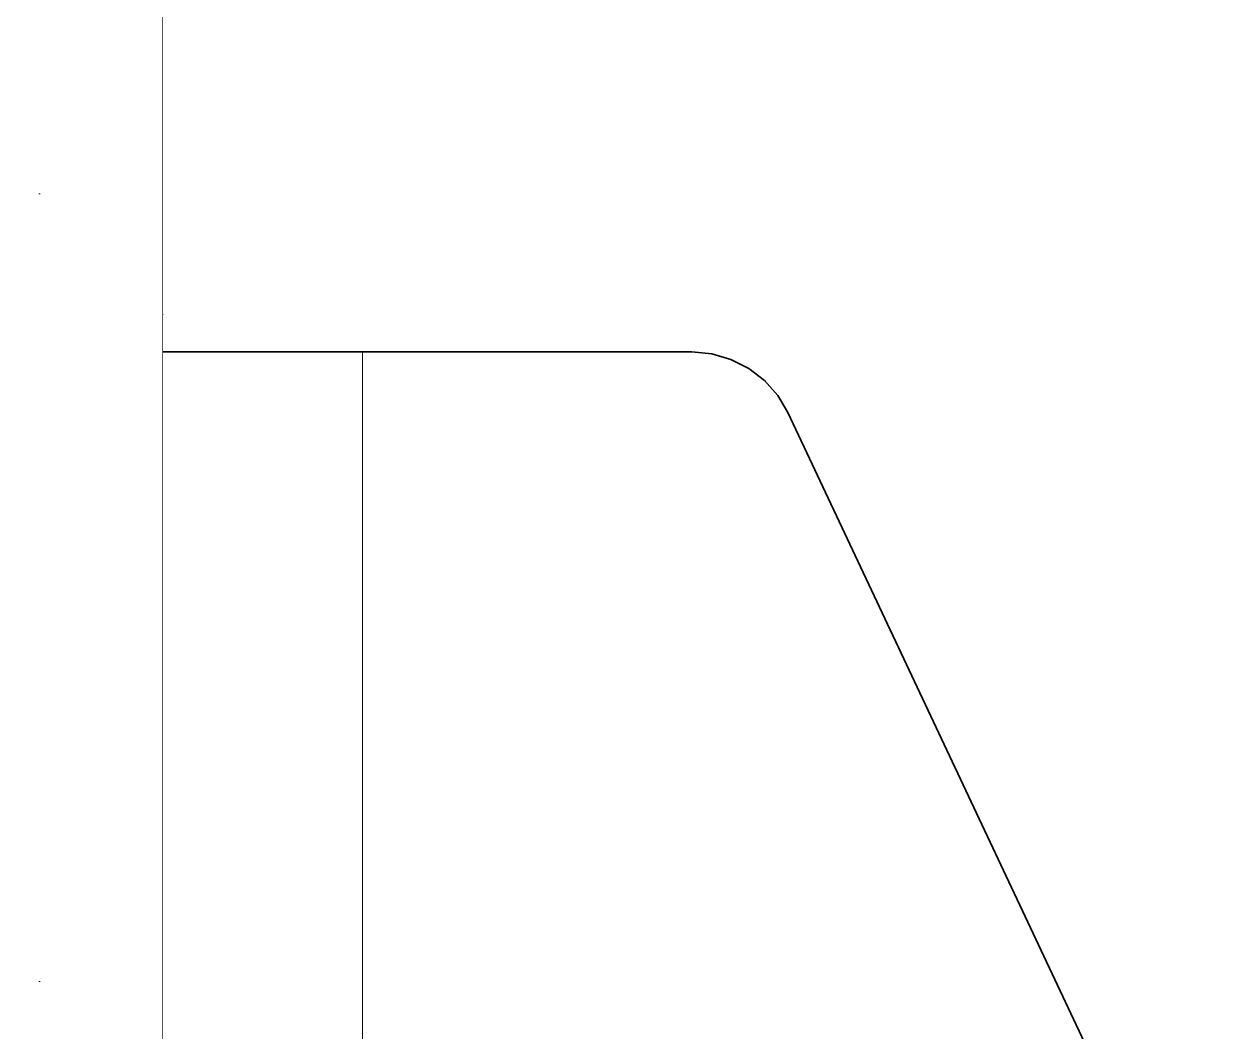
# Model space of a CAD drawing. Header units: millimetres. Extents: x -9413 to 8527, y -300 to 11224.
# Drawn here: x 1648.6 to 1764, y 4270.3 to 4366.2 of the extents above; entities that cross this region are included whole.
import ezdxf

# ---------------------------------------------------------------- set-up
doc = ezdxf.new("R2010")
doc.units = ezdxf.units.MM
doc.header["$MEASUREMENT"] = 0
doc.linetypes.add('Wipeout_Contour', pattern=[1000, 0, -1000])
for name, color, linetype in [('ArchiCAD Doors', 7, 'Continuous'), ('Interior - Furniture', 7, 'Continuous'), ('Structural - Bearing', 7, 'Continuous')]:
    doc.layers.add(name, color=color, linetype=linetype)
doc.layers.add('ArchiCAD Doors_Pen_No__3', color=7, linetype='Continuous', lineweight=18, true_color=0xff6600)
doc.layers.add('Structural - Bearing_Pen_No__177', color=7, linetype='Continuous', lineweight=15, true_color=0xf7e046)
doc.layers.add('Interior - Furniture _Pen_No__7', color=7, linetype='Continuous', lineweight=35)
doc.layers.add('Structural - Bearing_Pen_No__27', color=7, linetype='Continuous', lineweight=35)

# ---------------------------------------------------------------- blocks, each defined once
blk = doc.blocks.new('Section Elem_15_6')
at = {"color": 254, "linetype": 'Wipeout_Contour', "lineweight": 0, "ltscale": 612620.634525}
blk.add_wipeout([(1661.81, 4100), (3461.38, 4100), (3461.38, 4200), (2761.38, 4200), (2761.38, 4642.5), (2768.88, 4650), (3453.88, 4650), (3461.38, 4642.5), (3461.38, 5085), (3421.38, 5085), (3421.38, 5090), (3326.38, 5090), (3326.38, 5108.36), (3421.38, 5115), (3421.38, 5145), (3351.38, 5145), (3351.38, 5155), (3421.38, 5155), (3461.38, 5155), (3461.38, 7100), (1661.81, 7100), (1661.81, 6337), (1680.81, 6337), (1680.81, 6297.14), (1680.81, 6287), (1680.81, 4435), (1712.18, 4435), (1729.31, 4433.68), (1733.06, 4433.04), (1746.05, 4429.77), (1753.23, 4427.22), (1761.97, 4423.34), (1771.92, 4417.75), (1776.7, 4414.56), (1780.21, 4412.85), (1783.89, 4412.33), (1787.39, 4412.99), (1790.39, 4414.85), (1792.37, 4417.6), (1793.23, 4420.99), (1792.86, 4424.53), (1788.68, 4440.25), (1778.49, 4481.79), (1776.19, 4491.92), (1769.49, 4523.6), (1762.7, 4560), (1681.87, 4560), (1681.87, 4590), (1712.18, 4590), (1712.18, 4625), (1726.84, 4624.23), (1741.5, 4623.45), (1772.47, 4621.93), (1788.61, 4621.2), (1804.75, 4620.48), (1821.4, 4619.79), (1838.04, 4619.11), (1855.03, 4618.48), (1872.01, 4617.86), (1906.3, 4616.74), (1940.59, 4615.77), (1974.54, 4614.95), (2007.8, 4614.29), (2040.05, 4613.77), (2059.97, 4613.52), (2078.19, 4613.34), (2094.33, 4613.2), (2108.03, 4613.12), (2113.52, 4613.09), (2119, 4613.07), (2123, 4613.05), (2127, 4613.04), (2131.88, 4613.02), (2133.52, 4613.02), (2139.13, 4612.13), (2144.19, 4609.57), (2148.2, 4605.58), (2150.78, 4600.56), (2151.66, 4595.02), (2151.66, 4590), (2141.55, 4590), (2141.56, 4561.71), (2141.41, 4560.02), (2140.98, 4558.37), (2124.32, 4515.54), (2121.15, 4508.12), (2105.32, 4473.61), (2098.13, 4459.18), (2084.05, 4432.76), (2072.03, 4411.82), (2060.61, 4393.11), (2042.95, 4366.18), (2041.46, 4362.78), (2041.33, 4359.08), (2044.05, 4341.4), (2046.76, 4323.73), (2049.48, 4306.05), (2052.2, 4288.38), (2054.92, 4270.7), (2057.63, 4253.03), (2060.35, 4235.35), (2063.07, 4217.68), (2065.79, 4200), (1742.49, 4200), (1745.18, 4217.5), (1747.87, 4235.02), (1750.56, 4252.54), (1751.8, 4260.59), (1751.81, 4263.51), (1750.97, 4266.32), (1721.33, 4329.23), (1720.37, 4330.85), (1719.11, 4332.27), (1717.61, 4333.43), (1715.91, 4334.29), (1714.08, 4334.82), (1712.18, 4335), (1680.81, 4335), (1680.81, 4200), (1661.81, 4200)], dxfattribs=at).dxf.layer = 'Structural - Bearing'
blk = doc.blocks.new('Section Elem_16_6')
at = {"color": 254, "linetype": 'Wipeout_Contour', "lineweight": 0, "ltscale": 23317.444272}
blk.add_wipeout([(1661.81, 7100), (1461.81, 7100), (1461.81, 4100), (1661.81, 4100)], dxfattribs=at).dxf.layer = 'Structural - Bearing'
at = {"layer": 'Structural - Bearing_Pen_No__177', "linetype": 'Continuous'}
h = blk.add_hatch(dxfattribs=at)
h.set_pattern_fill('Gypsum_0006', color=256, style=0, pattern_type=2)
h.set_pattern_definition([(0, (0, 0), (0, 75), [0, -75])])
h.paths.add_polyline_path([(1661.81, 7100), (1461.81, 7100), (1461.81, 4100), (1661.81, 4100)])
at = {"layer": 'Structural - Bearing_Pen_No__27', "linetype": 'Continuous'}
blk.add_line((1661.81, 7100), (1661.81, 4100), dxfattribs=at)
blk = doc.blocks.new('Section Elem_19_6')
at = {"color": 254, "linetype": 'Wipeout_Contour', "lineweight": 0, "ltscale": 18332.701585}
blk.add_wipeout([(1680.81, 4335), (1661.81, 4335), (1661.81, 4200), (1680.81, 4200)], dxfattribs=at).dxf.layer = 'ArchiCAD Doors'
at = {"layer": 'ArchiCAD Doors_Pen_No__3', "linetype": 'Continuous'}
blk.add_line((1680.81, 4200), (1680.81, 4335), dxfattribs=at)
blk = doc.blocks.new('Section Elem_34_6')
at = {"color": 254, "linetype": 'Wipeout_Contour', "lineweight": 0, "ltscale": 14027.136451}
blk.add_wipeout([(1661.81, 4367.28), (1661.81, 4356.63), (1712.18, 4367.27)], dxfattribs=at).dxf.layer = 'Interior - Furniture'
at = {"color": 254, "linetype": 'Wipeout_Contour', "lineweight": 0, "ltscale": 13948.324438}
blk.add_wipeout([(1661.81, 4335.73), (1661.81, 4335), (1712.18, 4336.45)], dxfattribs=at).dxf.layer = 'Interior - Furniture'
at = {"color": 254, "linetype": 'Wipeout_Contour', "lineweight": 0, "ltscale": 14002.99507}
blk.add_wipeout([(1661.81, 4356.6), (1661.81, 4352.1), (1712.18, 4356.6)], dxfattribs=at).dxf.layer = 'Interior - Furniture'
at = {"color": 254, "linetype": 'Wipeout_Contour', "lineweight": 0, "ltscale": 13965.07072}
blk.add_wipeout([(1712.18, 4336.45), (1661.81, 4335), (1712.18, 4335)], dxfattribs=at).dxf.layer = 'Interior - Furniture'
at = {"color": 254, "linetype": 'Wipeout_Contour', "lineweight": 0, "ltscale": 18701.99267}
blk.add_wipeout([(1661.81, 4356.63), (1661.81, 4356.62), (1712.18, 4361.93), (1712.18, 4367.27)], dxfattribs=at).dxf.layer = 'Interior - Furniture'
at = {"color": 254, "linetype": 'Wipeout_Contour', "lineweight": 0, "ltscale": 13990.371432}
blk.add_wipeout([(1661.81, 4352.09), (1661.81, 4347.59), (1712.18, 4352.09)], dxfattribs=at).dxf.layer = 'Interior - Furniture'
at = {"color": 254, "linetype": 'Wipeout_Contour', "lineweight": 0, "ltscale": 18691.566683}
blk.add_wipeout([(1661.81, 4356.62), (1661.81, 4356.6), (1712.18, 4356.6), (1712.18, 4361.93)], dxfattribs=at).dxf.layer = 'Interior - Furniture'
at = {"color": 254, "linetype": 'Wipeout_Contour', "lineweight": 0, "ltscale": 13975.570355}
blk.add_wipeout([(1661.81, 4340.75), (1712.18, 4347.58), (1661.81, 4347.58)], dxfattribs=at).dxf.layer = 'Interior - Furniture'
at = {"color": 254, "linetype": 'Wipeout_Contour', "lineweight": 0, "ltscale": 14065.920759}
blk.add_wipeout([(1719.45, 4362.62), (1712.18, 4367.27), (1712.18, 4361.93)], dxfattribs=at).dxf.layer = 'Interior - Furniture'
at = {"color": 254, "linetype": 'Wipeout_Contour', "lineweight": 0, "ltscale": 18673.979245}
blk.add_wipeout([(1661.81, 4352.1), (1661.81, 4352.09), (1712.18, 4352.09), (1712.18, 4356.6)], dxfattribs=at).dxf.layer = 'Interior - Furniture'
at = {"color": 254, "linetype": 'Wipeout_Contour', "lineweight": 0, "ltscale": 13960.788687}
blk.add_wipeout([(1661.81, 4340.73), (1661.81, 4338.6), (1712.18, 4340.73)], dxfattribs=at).dxf.layer = 'Interior - Furniture'
at = {"color": 254, "linetype": 'Wipeout_Contour', "lineweight": 0, "ltscale": 14079.626038}
blk.add_wipeout([(1719.45, 4362.62), (1721.45, 4373), (1712.18, 4367.27)], dxfattribs=at).dxf.layer = 'Interior - Furniture'
at = {"color": 254, "linetype": 'Wipeout_Contour', "lineweight": 0, "ltscale": 18657.159665}
blk.add_wipeout([(1661.81, 4347.59), (1661.81, 4347.58), (1712.18, 4347.58), (1712.18, 4352.09)], dxfattribs=at).dxf.layer = 'Interior - Furniture'
at = {"color": 254, "linetype": 'Wipeout_Contour', "lineweight": 0, "ltscale": 13954.801225}
blk.add_wipeout([(1661.81, 4338.59), (1661.81, 4336.46), (1712.18, 4338.59)], dxfattribs=at).dxf.layer = 'Interior - Furniture'
at = {"color": 254, "linetype": 'Wipeout_Contour', "lineweight": 0, "ltscale": 14056.692506}
blk.add_wipeout([(1719.45, 4362.62), (1712.18, 4361.93), (1712.18, 4356.6)], dxfattribs=at).dxf.layer = 'Interior - Furniture'
at = {"color": 254, "linetype": 'Wipeout_Contour', "lineweight": 0, "ltscale": 18633.800879}
blk.add_wipeout([(1661.81, 4340.75), (1661.81, 4340.73), (1712.18, 4340.73), (1712.18, 4347.58)], dxfattribs=at).dxf.layer = 'Interior - Furniture'
at = {"color": 254, "linetype": 'Wipeout_Contour', "lineweight": 0, "ltscale": 13950.136299}
blk.add_wipeout([(1661.81, 4336.45), (1661.81, 4335.73), (1712.18, 4336.45)], dxfattribs=at).dxf.layer = 'Interior - Furniture'
at = {"color": 254, "linetype": 'Wipeout_Contour', "lineweight": 0, "ltscale": 14037.637837}
blk.add_wipeout([(1717.65, 4353.31), (1712.18, 4356.6), (1712.18, 4352.09)], dxfattribs=at).dxf.layer = 'Interior - Furniture'
at = {"color": 254, "linetype": 'Wipeout_Contour', "lineweight": 0, "ltscale": 13975.743469}
blk.add_wipeout([(1661.81, 4338.59), (1712.18, 4338.59), (1712.18, 4340.73)], dxfattribs=at).dxf.layer = 'Interior - Furniture'
at = {"color": 254, "linetype": 'Wipeout_Contour', "lineweight": 0, "ltscale": 14049.902492}
blk.add_wipeout([(1717.65, 4353.31), (1719.45, 4362.62), (1712.18, 4356.6)], dxfattribs=at).dxf.layer = 'Interior - Furniture'
at = {"color": 254, "linetype": 'Wipeout_Contour', "lineweight": 0, "ltscale": 13969.763862}
blk.add_wipeout([(1661.81, 4336.45), (1712.18, 4336.45), (1712.18, 4338.59)], dxfattribs=at).dxf.layer = 'Interior - Furniture'
at = {"color": 254, "linetype": 'Wipeout_Contour', "lineweight": 0, "ltscale": 14089.744503}
blk.add_wipeout([(1730.42, 4370.42), (1721.45, 4373), (1719.45, 4362.62)], dxfattribs=at).dxf.layer = 'Interior - Furniture'
at = {"color": 254, "linetype": 'Wipeout_Contour', "lineweight": 0, "ltscale": 14029.724879}
blk.add_wipeout([(1717.65, 4353.31), (1712.18, 4352.09), (1712.18, 4347.58)], dxfattribs=at).dxf.layer = 'Interior - Furniture'
at = {"color": 254, "linetype": 'Wipeout_Contour', "lineweight": 0, "ltscale": 13984.452569}
blk.add_wipeout([(1714.31, 4336.05), (1712.18, 4335), (1714.08, 4334.82)], dxfattribs=at).dxf.layer = 'Interior - Furniture'
at = {"color": 254, "linetype": 'Wipeout_Contour', "lineweight": 0, "ltscale": 14011.300065}
blk.add_wipeout([(1712.18, 4347.58), (1712.18, 4340.73), (1716.15, 4345.54)], dxfattribs=at).dxf.layer = 'Interior - Furniture'
at = {"color": 254, "linetype": 'Wipeout_Contour', "lineweight": 0, "ltscale": 13986.135312}
blk.add_wipeout([(1714.31, 4336.05), (1712.18, 4336.45), (1712.18, 4335)], dxfattribs=at).dxf.layer = 'Interior - Furniture'
at = {"layer": 'Interior - Furniture _Pen_No__7', "linetype": 'Continuous'}
blk.add_line((1661.81, 4335), (1712.18, 4335), dxfattribs=at)
at = {"color": 254, "linetype": 'Wipeout_Contour', "lineweight": 0, "ltscale": 14024.332673}
blk.add_wipeout([(1716.15, 4345.54), (1717.65, 4353.31), (1712.18, 4347.58)], dxfattribs=at).dxf.layer = 'Interior - Furniture'
at = {"color": 254, "linetype": 'Wipeout_Contour', "lineweight": 0, "ltscale": 13996.90524}
blk.add_wipeout([(1715.02, 4339.69), (1712.18, 4340.73), (1712.18, 4338.59)], dxfattribs=at).dxf.layer = 'Interior - Furniture'
at = {"color": 254, "linetype": 'Wipeout_Contour', "lineweight": 0, "ltscale": 13985.692269}
blk.add_wipeout([(1716.37, 4335.46), (1714.08, 4334.82), (1715.91, 4334.29)], dxfattribs=at).dxf.layer = 'Interior - Furniture'
at = {"color": 254, "linetype": 'Wipeout_Contour', "lineweight": 0, "ltscale": 14059.469588}
blk.add_wipeout([(1726.48, 4360.6), (1719.45, 4362.62), (1717.65, 4353.31)], dxfattribs=at).dxf.layer = 'Interior - Furniture'
at = {"color": 254, "linetype": 'Wipeout_Contour', "lineweight": 0, "ltscale": 14004.252276}
blk.add_wipeout([(1715.02, 4339.69), (1716.15, 4345.54), (1712.18, 4340.73)], dxfattribs=at).dxf.layer = 'Interior - Furniture'
at = {"color": 254, "linetype": 'Wipeout_Contour', "lineweight": 0, "ltscale": 13987.06027}
blk.add_wipeout([(1716.37, 4335.46), (1714.31, 4336.05), (1714.08, 4334.82)], dxfattribs=at).dxf.layer = 'Interior - Furniture'
at = {"color": 254, "linetype": 'Wipeout_Contour', "lineweight": 0, "ltscale": 14079.378921}
blk.add_wipeout([(1726.48, 4360.6), (1730.42, 4370.42), (1719.45, 4362.62)], dxfattribs=at).dxf.layer = 'Interior - Furniture'
at = {"color": 254, "linetype": 'Wipeout_Contour', "lineweight": 0, "ltscale": 14032.886292}
blk.add_wipeout([(1722.93, 4351.79), (1717.65, 4353.31), (1716.15, 4345.54)], dxfattribs=at).dxf.layer = 'Interior - Furniture'
at = {"color": 254, "linetype": 'Wipeout_Contour', "lineweight": 0, "ltscale": 13993.060383}
blk.add_wipeout([(1715.02, 4339.69), (1712.18, 4338.59), (1712.18, 4336.45)], dxfattribs=at).dxf.layer = 'Interior - Furniture'
at = {"color": 254, "linetype": 'Wipeout_Contour', "lineweight": 0, "ltscale": 13985.863125}
blk.add_wipeout([(1716.37, 4335.46), (1715.91, 4334.29), (1717.61, 4333.43)], dxfattribs=at).dxf.layer = 'Interior - Furniture'
at = {"color": 254, "linetype": 'Wipeout_Contour', "lineweight": 0, "ltscale": 14049.96158}
blk.add_wipeout([(1722.93, 4351.79), (1726.48, 4360.6), (1717.65, 4353.31)], dxfattribs=at).dxf.layer = 'Interior - Furniture'
at = {"color": 254, "linetype": 'Wipeout_Contour', "lineweight": 0, "ltscale": 13990.693126}
blk.add_wipeout([(1714.31, 4336.05), (1715.02, 4339.69), (1712.18, 4336.45)], dxfattribs=at).dxf.layer = 'Interior - Furniture'
at = {"color": 254, "linetype": 'Wipeout_Contour', "lineweight": 0, "ltscale": 13984.753645}
blk.add_wipeout([(1720.06, 4333.26), (1717.61, 4333.43), (1719.11, 4332.27)], dxfattribs=at).dxf.layer = 'Interior - Furniture'
at = {"color": 254, "linetype": 'Wipeout_Contour', "lineweight": 0, "ltscale": 14079.467568}
blk.add_wipeout([(1732.98, 4357.3), (1730.42, 4370.42), (1726.48, 4360.6)], dxfattribs=at).dxf.layer = 'Interior - Furniture'
at = {"color": 254, "linetype": 'Wipeout_Contour', "lineweight": 0, "ltscale": 14011.327014}
blk.add_wipeout([(1719.98, 4344.43), (1716.15, 4345.54), (1715.02, 4339.69)], dxfattribs=at).dxf.layer = 'Interior - Furniture'
at = {"color": 254, "linetype": 'Wipeout_Contour', "lineweight": 0, "ltscale": 13986.883197}
blk.add_wipeout([(1718.29, 4334.49), (1716.37, 4335.46), (1717.61, 4333.43)], dxfattribs=at).dxf.layer = 'Interior - Furniture'
at = {"color": 254, "linetype": 'Wipeout_Contour', "lineweight": 0, "ltscale": 13982.216277}
blk.add_wipeout([(1721.53, 4331.67), (1719.11, 4332.27), (1720.37, 4330.85)], dxfattribs=at).dxf.layer = 'Interior - Furniture'
at = {"color": 254, "linetype": 'Wipeout_Contour', "lineweight": 0, "ltscale": 14089.707424}
blk.add_wipeout([(1732.98, 4357.3), (1738.72, 4366.21), (1730.42, 4370.42)], dxfattribs=at).dxf.layer = 'Interior - Furniture'
at = {"color": 254, "linetype": 'Wipeout_Contour', "lineweight": 0, "ltscale": 14024.751511}
blk.add_wipeout([(1719.98, 4344.43), (1722.93, 4351.79), (1716.15, 4345.54)], dxfattribs=at).dxf.layer = 'Interior - Furniture'
at = {"color": 254, "linetype": 'Wipeout_Contour', "lineweight": 0, "ltscale": 13995.836684}
blk.add_wipeout([(1717.76, 4338.89), (1715.02, 4339.69), (1714.31, 4336.05)], dxfattribs=at).dxf.layer = 'Interior - Furniture'
at = {"color": 254, "linetype": 'Wipeout_Contour', "lineweight": 0, "ltscale": 13985.973597}
blk.add_wipeout([(1720.06, 4333.26), (1718.29, 4334.49), (1717.61, 4333.43)], dxfattribs=at).dxf.layer = 'Interior - Furniture'
at = {"color": 254, "linetype": 'Wipeout_Contour', "lineweight": 0, "ltscale": 13978.104366}
blk.add_wipeout([(1722.07, 4329.57), (1720.37, 4330.85), (1721.33, 4329.23)], dxfattribs=at).dxf.layer = 'Interior - Furniture'
at = {"color": 254, "linetype": 'Wipeout_Contour', "lineweight": 0, "ltscale": 14109.70764}
blk.add_wipeout([(1747.97, 4362.51), (1744.76, 4375.59), (1738.72, 4366.21)], dxfattribs=at).dxf.layer = 'Interior - Furniture'
at = {"color": 254, "linetype": 'Wipeout_Contour', "lineweight": 0, "ltscale": 14049.988596}
blk.add_wipeout([(1727.83, 4349.31), (1726.48, 4360.6), (1722.93, 4351.79)], dxfattribs=at).dxf.layer = 'Interior - Furniture'
at = {"color": 254, "linetype": 'Wipeout_Contour', "lineweight": 0, "ltscale": 14004.995405}
blk.add_wipeout([(1717.76, 4338.89), (1719.98, 4344.43), (1715.02, 4339.69)], dxfattribs=at).dxf.layer = 'Interior - Furniture'
at = {"color": 254, "linetype": 'Wipeout_Contour', "lineweight": 0, "ltscale": 13984.202445}
blk.add_wipeout([(1721.53, 4331.67), (1720.06, 4333.26), (1719.11, 4332.27)], dxfattribs=at).dxf.layer = 'Interior - Furniture'
at = {"color": 254, "linetype": 'Wipeout_Contour', "lineweight": 0, "ltscale": 14059.46173}
blk.add_wipeout([(1727.83, 4349.31), (1732.98, 4357.3), (1726.48, 4360.6)], dxfattribs=at).dxf.layer = 'Interior - Furniture'
at = {"color": 254, "linetype": 'Wipeout_Contour', "lineweight": 0, "ltscale": 14024.709146}
blk.add_wipeout([(1723.54, 4342.63), (1722.93, 4351.79), (1719.98, 4344.43)], dxfattribs=at).dxf.layer = 'Interior - Furniture'
at = {"color": 254, "linetype": 'Wipeout_Contour', "lineweight": 0, "ltscale": 13991.691106}
blk.add_wipeout([(1716.37, 4335.46), (1717.76, 4338.89), (1714.31, 4336.05)], dxfattribs=at).dxf.layer = 'Interior - Furniture'
at = {"color": 254, "linetype": 'Wipeout_Contour', "lineweight": 0, "ltscale": 13980.772283}
blk.add_wipeout([(1721.53, 4331.67), (1720.37, 4330.85), (1722.07, 4329.57)], dxfattribs=at).dxf.layer = 'Interior - Furniture'
at = {"layer": 'Interior - Furniture _Pen_No__7', "linetype": 'Continuous'}
blk.add_line((1712.18, 4335), (1714.08, 4334.82), dxfattribs=at)
at = {"color": 254, "linetype": 'Wipeout_Contour', "lineweight": 0, "ltscale": 14077.844874}
blk.add_wipeout([(1740.22, 4354.38), (1738.72, 4366.21), (1732.98, 4357.3)], dxfattribs=at).dxf.layer = 'Interior - Furniture'
at = {"color": 254, "linetype": 'Wipeout_Contour', "lineweight": 0, "ltscale": 14032.89484}
blk.add_wipeout([(1723.54, 4342.63), (1727.83, 4349.31), (1722.93, 4351.79)], dxfattribs=at).dxf.layer = 'Interior - Furniture'
at = {"color": 254, "linetype": 'Wipeout_Contour', "lineweight": 0, "ltscale": 14004.923254}
blk.add_wipeout([(1720.29, 4337.61), (1719.98, 4344.43), (1717.76, 4338.89)], dxfattribs=at).dxf.layer = 'Interior - Furniture'
at = {"color": 254, "linetype": 'Wipeout_Contour', "lineweight": 0, "ltscale": 13931.072697}
blk.add_wipeout([(1751.24, 4266.66), (1722.07, 4329.57), (1721.33, 4329.23)], dxfattribs=at).dxf.layer = 'Interior - Furniture'
at = {"color": 254, "linetype": 'Wipeout_Contour', "lineweight": 0, "ltscale": 14048.593564}
blk.add_wipeout([(1733.19, 4347.02), (1732.98, 4357.3), (1727.83, 4349.31)], dxfattribs=at).dxf.layer = 'Interior - Furniture'
at = {"color": 254, "linetype": 'Wipeout_Contour', "lineweight": 0, "ltscale": 14011.329935}
blk.add_wipeout([(1720.29, 4337.61), (1723.54, 4342.63), (1719.98, 4344.43)], dxfattribs=at).dxf.layer = 'Interior - Furniture'
at = {"color": 254, "linetype": 'Wipeout_Contour', "lineweight": 0, "ltscale": 13991.705563}
blk.add_wipeout([(1718.29, 4334.49), (1717.76, 4338.89), (1716.37, 4335.46)], dxfattribs=at).dxf.layer = 'Interior - Furniture'
at = {"color": 254, "linetype": 'Wipeout_Contour', "lineweight": 0, "ltscale": 13881.974554}
blk.add_wipeout([(1750.97, 4266.32), (1751.24, 4266.66), (1721.33, 4329.23)], dxfattribs=at).dxf.layer = 'Interior - Furniture'
at = {"layer": 'Interior - Furniture _Pen_No__7', "linetype": 'Continuous'}
blk.add_line((1714.08, 4334.82), (1715.91, 4334.29), dxfattribs=at)
at = {"color": 254, "linetype": 'Wipeout_Contour', "lineweight": 0, "ltscale": 14023.568706}
blk.add_wipeout([(1727.29, 4340.84), (1727.83, 4349.31), (1723.54, 4342.63)], dxfattribs=at).dxf.layer = 'Interior - Furniture'
at = {"color": 254, "linetype": 'Wipeout_Contour', "lineweight": 0, "ltscale": 13995.790536}
blk.add_wipeout([(1718.29, 4334.49), (1720.29, 4337.61), (1717.76, 4338.89)], dxfattribs=at).dxf.layer = 'Interior - Furniture'
at = {"color": 254, "linetype": 'Wipeout_Contour', "lineweight": 0, "ltscale": 13933.796749}
blk.add_wipeout([(1752.22, 4267.93), (1722.81, 4329.91), (1722.07, 4329.57)], dxfattribs=at).dxf.layer = 'Interior - Furniture'
at = {"layer": 'Interior - Furniture _Pen_No__7', "linetype": 'Continuous'}
blk.add_line((1715.91, 4334.29), (1717.61, 4333.43), dxfattribs=at)
at = {"color": 254, "linetype": 'Wipeout_Contour', "lineweight": 0, "ltscale": 14003.969346}
blk.add_wipeout([(1722.83, 4336.17), (1723.54, 4342.63), (1720.29, 4337.61)], dxfattribs=at).dxf.layer = 'Interior - Furniture'
at = {"color": 254, "linetype": 'Wipeout_Contour', "lineweight": 0, "ltscale": 13980.475963}
blk.add_wipeout([(1721.53, 4331.67), (1722.07, 4329.57), (1722.81, 4329.91)], dxfattribs=at).dxf.layer = 'Interior - Furniture'
at = {"color": 254, "linetype": 'Wipeout_Contour', "lineweight": 0, "ltscale": 13990.761413}
blk.add_wipeout([(1720.06, 4333.26), (1720.29, 4337.61), (1718.29, 4334.49)], dxfattribs=at).dxf.layer = 'Interior - Furniture'
at = {"color": 254, "linetype": 'Wipeout_Contour', "lineweight": 0, "ltscale": 13884.55046}
blk.add_wipeout([(1751.24, 4266.66), (1752.22, 4267.93), (1722.07, 4329.57)], dxfattribs=at).dxf.layer = 'Interior - Furniture'
at = {"layer": 'Interior - Furniture _Pen_No__7', "linetype": 'Continuous'}
blk.add_line((1717.61, 4333.43), (1719.11, 4332.27), dxfattribs=at)
at = {"color": 254, "linetype": 'Wipeout_Contour', "lineweight": 0, "ltscale": 13936.073061}
blk.add_wipeout([(1752.22, 4267.93), (1724.96, 4330.9), (1722.81, 4329.91)], dxfattribs=at).dxf.layer = 'Interior - Furniture'
at = {"color": 254, "linetype": 'Wipeout_Contour', "lineweight": 0, "ltscale": 13983.17159}
blk.add_wipeout([(1721.53, 4331.67), (1722.81, 4329.91), (1724.96, 4330.9)], dxfattribs=at).dxf.layer = 'Interior - Furniture'
at = {"color": 254, "linetype": 'Wipeout_Contour', "lineweight": 0, "ltscale": 13942.655401}
blk.add_wipeout([(1754.15, 4270.53), (1727.12, 4331.9), (1724.96, 4330.9)], dxfattribs=at).dxf.layer = 'Interior - Furniture'
at = {"color": 254, "linetype": 'Wipeout_Contour', "lineweight": 0, "ltscale": 13990.028291}
blk.add_wipeout([(1724.92, 4334.1), (1724.96, 4330.9), (1727.12, 4331.9)], dxfattribs=at).dxf.layer = 'Interior - Furniture'
at = {"color": 254, "linetype": 'Wipeout_Contour', "lineweight": 0, "ltscale": 13891.571731}
blk.add_wipeout([(1752.22, 4267.93), (1754.15, 4270.53), (1724.96, 4330.9)], dxfattribs=at).dxf.layer = 'Interior - Furniture'
at = {"color": 254, "linetype": 'Wipeout_Contour', "lineweight": 0, "ltscale": 13987.319064}
blk.add_wipeout([(1721.53, 4331.67), (1724.96, 4330.9), (1724.92, 4334.1)], dxfattribs=at).dxf.layer = 'Interior - Furniture'
at = {"color": 254, "linetype": 'Wipeout_Contour', "lineweight": 0, "ltscale": 13952.371664}
blk.add_wipeout([(1757.18, 4274.97), (1730.57, 4333.49), (1727.12, 4331.9)], dxfattribs=at).dxf.layer = 'Interior - Furniture'
at = {"layer": 'Interior - Furniture _Pen_No__7', "linetype": 'Continuous'}
blk.add_line((1720.37, 4330.85), (1721.33, 4329.23), dxfattribs=at)
at = {"color": 254, "linetype": 'Wipeout_Contour', "lineweight": 0, "ltscale": 13994.754824}
blk.add_wipeout([(1724.92, 4334.1), (1727.12, 4331.9), (1730.57, 4333.49)], dxfattribs=at).dxf.layer = 'Interior - Furniture'
at = {"color": 254, "linetype": 'Wipeout_Contour', "lineweight": 0, "ltscale": 13901.739489}
blk.add_wipeout([(1754.15, 4270.53), (1757.18, 4274.97), (1727.12, 4331.9)], dxfattribs=at).dxf.layer = 'Interior - Furniture'
at = {"color": 254, "linetype": 'Wipeout_Contour', "lineweight": 0, "ltscale": 13960.83529}
blk.add_wipeout([(1734.01, 4335.08), (1730.57, 4333.49), (1759.48, 4277.22)], dxfattribs=at).dxf.layer = 'Interior - Furniture'
at = {"color": 254, "linetype": 'Wipeout_Contour', "lineweight": 0, "ltscale": 14005.678489}
blk.add_wipeout([(1734.01, 4335.08), (1730.38, 4337.99), (1730.57, 4333.49)], dxfattribs=at).dxf.layer = 'Interior - Furniture'
at = {"color": 254, "linetype": 'Wipeout_Contour', "lineweight": 0, "ltscale": 13913.266988}
blk.add_wipeout([(1759.48, 4277.22), (1730.57, 4333.49), (1757.54, 4275.48)], dxfattribs=at).dxf.layer = 'Interior - Furniture'
at = {"color": 254, "linetype": 'Wipeout_Contour', "lineweight": 0, "ltscale": 13910.270401}
blk.add_wipeout([(1757.18, 4274.97), (1757.54, 4275.48), (1730.57, 4333.49)], dxfattribs=at).dxf.layer = 'Interior - Furniture'
at = {"color": 254, "linetype": 'Wipeout_Contour', "lineweight": 0, "ltscale": 14000.857892}
blk.add_wipeout([(1730.38, 4337.99), (1724.92, 4334.1), (1730.57, 4333.49)], dxfattribs=at).dxf.layer = 'Interior - Furniture'
at = {"color": 254, "linetype": 'Wipeout_Contour', "lineweight": 0, "ltscale": 13971.18744}
blk.add_wipeout([(1765.39, 4279.12), (1738.52, 4337.16), (1734.01, 4335.08)], dxfattribs=at).dxf.layer = 'Interior - Furniture'
at = {"color": 254, "linetype": 'Wipeout_Contour', "lineweight": 0, "ltscale": 14012.229085}
blk.add_wipeout([(1730.38, 4337.99), (1734.01, 4335.08), (1738.52, 4337.16)], dxfattribs=at).dxf.layer = 'Interior - Furniture'
at = {"color": 254, "linetype": 'Wipeout_Contour', "lineweight": 0, "ltscale": 13925.061236}
blk.add_wipeout([(1763.01, 4278.69), (1765.39, 4279.12), (1734.01, 4335.08)], dxfattribs=at).dxf.layer = 'Interior - Furniture'
at = {"color": 254, "linetype": 'Wipeout_Contour', "lineweight": 0, "ltscale": 13921.086631}
blk.add_wipeout([(1759.48, 4277.22), (1763.01, 4278.69), (1734.01, 4335.08)], dxfattribs=at).dxf.layer = 'Interior - Furniture'
at = {"color": 254, "linetype": 'Wipeout_Contour', "lineweight": 0, "ltscale": 13979.437991}
blk.add_wipeout([(1767.77, 4279.26), (1743.03, 4339.24), (1738.52, 4337.16)], dxfattribs=at).dxf.layer = 'Interior - Furniture'
at = {"color": 254, "linetype": 'Wipeout_Contour', "lineweight": 0, "ltscale": 14026.641632}
blk.add_wipeout([(1737.57, 4343.12), (1738.52, 4337.16), (1743.03, 4339.24)], dxfattribs=at).dxf.layer = 'Interior - Furniture'
at = {"color": 254, "linetype": 'Wipeout_Contour', "lineweight": 0, "ltscale": 13931.005918}
blk.add_wipeout([(1765.39, 4279.12), (1767.77, 4279.26), (1738.52, 4337.16)], dxfattribs=at).dxf.layer = 'Interior - Furniture'
at = {"color": 254, "linetype": 'Wipeout_Contour', "lineweight": 0, "ltscale": 14020.318237}
blk.add_wipeout([(1730.38, 4337.99), (1738.52, 4337.16), (1737.57, 4343.12)], dxfattribs=at).dxf.layer = 'Interior - Furniture'
at = {"color": 254, "linetype": 'Wipeout_Contour', "lineweight": 0, "ltscale": 13988.969011}
blk.add_wipeout([(1773.65, 4278.66), (1748.32, 4341.68), (1743.03, 4339.24)], dxfattribs=at).dxf.layer = 'Interior - Furniture'
at = {"color": 254, "linetype": 'Wipeout_Contour', "lineweight": 0, "ltscale": 14034.624539}
blk.add_wipeout([(1737.57, 4343.12), (1743.03, 4339.24), (1748.32, 4341.68)], dxfattribs=at).dxf.layer = 'Interior - Furniture'
at = {"color": 254, "linetype": 'Wipeout_Contour', "lineweight": 0, "ltscale": 13937.395793}
blk.add_wipeout([(1767.77, 4279.26), (1773.65, 4278.66), (1743.03, 4339.24)], dxfattribs=at).dxf.layer = 'Interior - Furniture'
at = {"color": 254, "linetype": 'Wipeout_Contour', "lineweight": 0, "ltscale": 13998.14407}
blk.add_wipeout([(1780.54, 4276.55), (1753.6, 4344.12), (1748.32, 4341.68)], dxfattribs=at).dxf.layer = 'Interior - Furniture'
at = {"color": 254, "linetype": 'Wipeout_Contour', "lineweight": 0, "ltscale": 14051.720174}
blk.add_wipeout([(1746.1, 4349.21), (1748.32, 4341.68), (1753.6, 4344.12)], dxfattribs=at).dxf.layer = 'Interior - Furniture'
at = {"color": 254, "linetype": 'Wipeout_Contour', "lineweight": 0, "ltscale": 13944.049067}
blk.add_wipeout([(1773.65, 4278.66), (1780.54, 4276.55), (1748.32, 4341.68)], dxfattribs=at).dxf.layer = 'Interior - Furniture'
at = {"layer": 'Interior - Furniture _Pen_No__7', "linetype": 'Continuous'}
blk.add_line((1721.33, 4329.23), (1750.97, 4266.32), dxfattribs=at)
at = {"color": 254, "linetype": 'Wipeout_Contour', "lineweight": 0, "ltscale": 14044.504869}
blk.add_wipeout([(1737.57, 4343.12), (1748.32, 4341.68), (1746.1, 4349.21)], dxfattribs=at).dxf.layer = 'Interior - Furniture'
at = {"color": 254, "linetype": 'Wipeout_Contour', "lineweight": 0, "ltscale": 14011.569559}
blk.add_wipeout([(1786.22, 4279.17), (1759.32, 4346.76), (1753.6, 4344.12)], dxfattribs=at).dxf.layer = 'Interior - Furniture'
at = {"color": 254, "linetype": 'Wipeout_Contour', "lineweight": 0, "ltscale": 14060.628783}
blk.add_wipeout([(1746.1, 4349.21), (1753.6, 4344.12), (1759.32, 4346.76)], dxfattribs=at).dxf.layer = 'Interior - Furniture'
at = {"color": 254, "linetype": 'Wipeout_Contour', "lineweight": 0, "ltscale": 13957.610299}
blk.add_wipeout([(1785.62, 4278.9), (1786.22, 4279.17), (1753.6, 4344.12)], dxfattribs=at).dxf.layer = 'Interior - Furniture'
at = {"color": 254, "linetype": 'Wipeout_Contour', "lineweight": 0, "ltscale": 13953.088277}
blk.add_wipeout([(1780.54, 4276.55), (1785.62, 4278.9), (1753.6, 4344.12)], dxfattribs=at).dxf.layer = 'Interior - Furniture'
at = {"color": 254, "linetype": 'Wipeout_Contour', "lineweight": 0, "ltscale": 14025.36163}
blk.add_wipeout([(1791.89, 4281.79), (1765.04, 4349.4), (1759.32, 4346.76)], dxfattribs=at).dxf.layer = 'Interior - Furniture'
at = {"color": 254, "linetype": 'Wipeout_Contour', "lineweight": 0, "ltscale": 14079.385168}
blk.add_wipeout([(1755.49, 4355.91), (1759.32, 4346.76), (1765.04, 4349.4)], dxfattribs=at).dxf.layer = 'Interior - Furniture'
at = {"color": 254, "linetype": 'Wipeout_Contour', "lineweight": 0, "ltscale": 13967.377029}
blk.add_wipeout([(1786.22, 4279.17), (1791.89, 4281.79), (1759.32, 4346.76)], dxfattribs=at).dxf.layer = 'Interior - Furniture'
at = {"color": 254, "linetype": 'Wipeout_Contour', "lineweight": 0, "ltscale": 14071.983306}
blk.add_wipeout([(1746.1, 4349.21), (1759.32, 4346.76), (1755.49, 4355.91)], dxfattribs=at).dxf.layer = 'Interior - Furniture'
at = {"color": 254, "linetype": 'Wipeout_Contour', "lineweight": 0, "ltscale": 13883.717828}
blk.add_wipeout([(1767.57, 4275.78), (1765.39, 4279.12), (1763.01, 4278.69)], dxfattribs=at).dxf.layer = 'Interior - Furniture'
at = {"color": 254, "linetype": 'Wipeout_Contour', "lineweight": 0, "ltscale": 14088.658464}
blk.add_wipeout([(1755.49, 4355.91), (1765.04, 4349.4), (1770.82, 4352.07)], dxfattribs=at).dxf.layer = 'Interior - Furniture'
at = {"color": 254, "linetype": 'Wipeout_Contour', "lineweight": 0, "ltscale": 13877.695713}
blk.add_wipeout([(1762.23, 4276.43), (1763.01, 4278.69), (1759.48, 4277.22)], dxfattribs=at).dxf.layer = 'Interior - Furniture'
at = {"color": 254, "linetype": 'Wipeout_Contour', "lineweight": 0, "ltscale": 14101.134072}
blk.add_wipeout([(1755.49, 4355.91), (1770.82, 4352.07), (1765.21, 4362.85)], dxfattribs=at).dxf.layer = 'Interior - Furniture'
at = {"color": 254, "linetype": 'Wipeout_Contour', "lineweight": 0, "ltscale": 13879.570548}
blk.add_wipeout([(1767.57, 4275.78), (1763.01, 4278.69), (1762.23, 4276.43)], dxfattribs=at).dxf.layer = 'Interior - Furniture'
at = {"color": 254, "linetype": 'Wipeout_Contour', "lineweight": 0, "ltscale": 14121.037307}
blk.add_wipeout([(1747.97, 4362.51), (1756.05, 4370.97), (1744.76, 4375.59)], dxfattribs=at).dxf.layer = 'Interior - Furniture'
at = {"color": 254, "linetype": 'Wipeout_Contour', "lineweight": 0, "ltscale": 13872.967947}
blk.add_wipeout([(1757.54, 4275.48), (1762.23, 4276.43), (1759.48, 4277.22)], dxfattribs=at).dxf.layer = 'Interior - Furniture'
at = {"color": 254, "linetype": 'Wipeout_Contour', "lineweight": 0, "ltscale": 14138.042776}
blk.add_wipeout([(1765.21, 4362.85), (1764, 4379.31), (1756.05, 4370.97)], dxfattribs=at).dxf.layer = 'Interior - Furniture'
at = {"color": 254, "linetype": 'Wipeout_Contour', "lineweight": 0, "ltscale": 14088.881654}
blk.add_wipeout([(1740.22, 4354.38), (1747.97, 4362.51), (1738.72, 4366.21)], dxfattribs=at).dxf.layer = 'Interior - Furniture'
at = {"color": 254, "linetype": 'Wipeout_Contour', "lineweight": 0, "ltscale": 13865.292656}
blk.add_wipeout([(1758.47, 4272.54), (1757.54, 4275.48), (1757.18, 4274.97)], dxfattribs=at).dxf.layer = 'Interior - Furniture'
at = {"color": 254, "linetype": 'Wipeout_Contour', "lineweight": 0, "ltscale": 14106.327952}
blk.add_wipeout([(1755.49, 4355.91), (1756.05, 4370.97), (1747.97, 4362.51)], dxfattribs=at).dxf.layer = 'Interior - Furniture'
at = {"color": 254, "linetype": 'Wipeout_Contour', "lineweight": 0, "ltscale": 14058.691113}
blk.add_wipeout([(1733.19, 4347.02), (1740.22, 4354.38), (1732.98, 4357.3)], dxfattribs=at).dxf.layer = 'Interior - Furniture'
at = {"color": 254, "linetype": 'Wipeout_Contour', "lineweight": 0, "ltscale": 13870.481942}
blk.add_wipeout([(1757.54, 4275.48), (1762.27, 4273.49), (1762.23, 4276.43)], dxfattribs=at).dxf.layer = 'Interior - Furniture'
at = {"color": 254, "linetype": 'Wipeout_Contour', "lineweight": 0, "ltscale": 14113.432084}
blk.add_wipeout([(1755.49, 4355.91), (1765.21, 4362.85), (1756.05, 4370.97)], dxfattribs=at).dxf.layer = 'Interior - Furniture'
at = {"color": 254, "linetype": 'Wipeout_Contour', "lineweight": 0, "ltscale": 14075.335938}
blk.add_wipeout([(1746.1, 4349.21), (1747.97, 4362.51), (1740.22, 4354.38)], dxfattribs=at).dxf.layer = 'Interior - Furniture'
at = {"color": 254, "linetype": 'Wipeout_Contour', "lineweight": 0, "ltscale": 14031.989443}
blk.add_wipeout([(1727.29, 4340.84), (1733.19, 4347.02), (1727.83, 4349.31)], dxfattribs=at).dxf.layer = 'Interior - Furniture'
at = {"color": 254, "linetype": 'Wipeout_Contour', "lineweight": 0, "ltscale": 13865.429371}
blk.add_wipeout([(1757.54, 4275.48), (1758.47, 4272.54), (1762.27, 4273.49)], dxfattribs=at).dxf.layer = 'Interior - Furniture'
at = {"color": 254, "linetype": 'Wipeout_Contour', "lineweight": 0, "ltscale": 14082.760709}
blk.add_wipeout([(1746.1, 4349.21), (1755.49, 4355.91), (1747.97, 4362.51)], dxfattribs=at).dxf.layer = 'Interior - Furniture'
at = {"color": 254, "linetype": 'Wipeout_Contour', "lineweight": 0, "ltscale": 14046.656507}
blk.add_wipeout([(1737.57, 4343.12), (1740.22, 4354.38), (1733.19, 4347.02)], dxfattribs=at).dxf.layer = 'Interior - Furniture'
at = {"color": 254, "linetype": 'Wipeout_Contour', "lineweight": 0, "ltscale": 14010.250939}
blk.add_wipeout([(1722.83, 4336.17), (1727.29, 4340.84), (1723.54, 4342.63)], dxfattribs=at).dxf.layer = 'Interior - Furniture'
at = {"color": 254, "linetype": 'Wipeout_Contour', "lineweight": 0, "ltscale": 13858.918572}
blk.add_wipeout([(1758.47, 4272.54), (1757.18, 4274.97), (1754.15, 4270.53)], dxfattribs=at).dxf.layer = 'Interior - Furniture'
at = {"color": 254, "linetype": 'Wipeout_Contour', "lineweight": 0, "ltscale": 14053.779013}
blk.add_wipeout([(1737.57, 4343.12), (1746.1, 4349.21), (1740.22, 4354.38)], dxfattribs=at).dxf.layer = 'Interior - Furniture'
at = {"color": 254, "linetype": 'Wipeout_Contour', "lineweight": 0, "ltscale": 14021.869582}
blk.add_wipeout([(1730.38, 4337.99), (1733.19, 4347.02), (1727.29, 4340.84)], dxfattribs=at).dxf.layer = 'Interior - Furniture'
at = {"color": 254, "linetype": 'Wipeout_Contour', "lineweight": 0, "ltscale": 13994.650315}
blk.add_wipeout([(1720.06, 4333.26), (1722.83, 4336.17), (1720.29, 4337.61)], dxfattribs=at).dxf.layer = 'Interior - Furniture'
at = {"color": 254, "linetype": 'Wipeout_Contour', "lineweight": 0, "ltscale": 13844.275192}
blk.add_wipeout([(1754.95, 4267.57), (1754.15, 4270.53), (1752.22, 4267.93)], dxfattribs=at).dxf.layer = 'Interior - Furniture'
at = {"color": 254, "linetype": 'Wipeout_Contour', "lineweight": 0, "ltscale": 14028.077822}
blk.add_wipeout([(1730.38, 4337.99), (1737.57, 4343.12), (1733.19, 4347.02)], dxfattribs=at).dxf.layer = 'Interior - Furniture'
at = {"color": 254, "linetype": 'Wipeout_Contour', "lineweight": 0, "ltscale": 14002.334476}
blk.add_wipeout([(1722.83, 4336.17), (1724.92, 4334.1), (1727.29, 4340.84)], dxfattribs=at).dxf.layer = 'Interior - Furniture'
at = {"color": 254, "linetype": 'Wipeout_Contour', "lineweight": 0, "ltscale": 13851.553913}
blk.add_wipeout([(1754.95, 4267.57), (1758.47, 4272.54), (1754.15, 4270.53)], dxfattribs=at).dxf.layer = 'Interior - Furniture'
at = {"color": 254, "linetype": 'Wipeout_Contour', "lineweight": 0, "ltscale": 14007.079979}
blk.add_wipeout([(1727.29, 4340.84), (1724.92, 4334.1), (1730.38, 4337.99)], dxfattribs=at).dxf.layer = 'Interior - Furniture'
at = {"color": 254, "linetype": 'Wipeout_Contour', "lineweight": 0, "ltscale": 13989.126695}
blk.add_wipeout([(1721.53, 4331.67), (1722.83, 4336.17), (1720.06, 4333.26)], dxfattribs=at).dxf.layer = 'Interior - Furniture'
at = {"color": 254, "linetype": 'Wipeout_Contour', "lineweight": 0, "ltscale": 13851.330857}
blk.add_wipeout([(1761.46, 4270.67), (1759.04, 4270.01), (1765.2, 4262)], dxfattribs=at).dxf.layer = 'Interior - Furniture'
at = {"layer": 'Interior - Furniture _Pen_No__7', "linetype": 'Continuous'}
blk.add_line((1719.11, 4332.27), (1720.37, 4330.85), dxfattribs=at)
at = {"color": 254, "linetype": 'Wipeout_Contour', "lineweight": 0, "ltscale": 13991.929362}
blk.add_wipeout([(1721.53, 4331.67), (1724.92, 4334.1), (1722.83, 4336.17)], dxfattribs=at).dxf.layer = 'Interior - Furniture'
at = {"color": 254, "linetype": 'Wipeout_Contour', "lineweight": 0, "ltscale": 13857.970145}
blk.add_wipeout([(1761.46, 4270.67), (1758.47, 4272.54), (1759.04, 4270.01)], dxfattribs=at).dxf.layer = 'Interior - Furniture'
at = {"color": 254, "linetype": 'Wipeout_Contour', "lineweight": 0, "ltscale": 13852.578893}
blk.add_wipeout([(1754.95, 4267.57), (1759.04, 4270.01), (1758.47, 4272.54)], dxfattribs=at).dxf.layer = 'Interior - Furniture'
at = {"color": 254, "linetype": 'Wipeout_Contour', "lineweight": 0, "ltscale": 13848.726442}
blk.add_wipeout([(1761.46, 4270.67), (1765.2, 4262), (1766.95, 4264.66)], dxfattribs=at).dxf.layer = 'Interior - Furniture'
at = {"color": 254, "linetype": 'Wipeout_Contour', "lineweight": 0, "ltscale": 13857.176218}
blk.add_wipeout([(1765.14, 4270.5), (1761.46, 4270.67), (1766.95, 4264.66)], dxfattribs=at).dxf.layer = 'Interior - Furniture'
at = {"color": 254, "linetype": 'Wipeout_Contour', "lineweight": 0, "ltscale": 13862.876099}
blk.add_wipeout([(1762.27, 4273.49), (1761.46, 4270.67), (1765.14, 4270.5)], dxfattribs=at).dxf.layer = 'Interior - Furniture'
at = {"color": 254, "linetype": 'Wipeout_Contour', "lineweight": 0, "ltscale": 13862.563625}
blk.add_wipeout([(1762.27, 4273.49), (1758.47, 4272.54), (1761.46, 4270.67)], dxfattribs=at).dxf.layer = 'Interior - Furniture'
at = {"color": 254, "linetype": 'Wipeout_Contour', "lineweight": 0, "ltscale": 13867.600307}
blk.add_wipeout([(1762.27, 4273.49), (1765.14, 4270.5), (1766.99, 4272.91)], dxfattribs=at).dxf.layer = 'Interior - Furniture'
at = {"color": 254, "linetype": 'Wipeout_Contour', "lineweight": 0, "ltscale": 13871.607919}
blk.add_wipeout([(1762.27, 4273.49), (1766.99, 4272.91), (1762.23, 4276.43)], dxfattribs=at).dxf.layer = 'Interior - Furniture'
at = {"color": 254, "linetype": 'Wipeout_Contour', "lineweight": 0, "ltscale": 13876.009141}
blk.add_wipeout([(1766.99, 4272.91), (1767.57, 4275.78), (1762.23, 4276.43)], dxfattribs=at).dxf.layer = 'Interior - Furniture'

msp = doc.modelspace()

# ---------------------------------------------------------------- block references
at = {"layer": 'Structural - Bearing'}
msp.add_blockref('Section Elem_15_6', (0, 0), dxfattribs=at)

# ---------------------------------------------------------------- next in the draw order: block references
msp.add_blockref('Section Elem_16_6', (0, 0), dxfattribs=at)

# ---------------------------------------------------------------- next in the draw order: block references
at = {"layer": 'ArchiCAD Doors'}
msp.add_blockref('Section Elem_19_6', (0, 0), dxfattribs=at)

# ---------------------------------------------------------------- next in the draw order: block references
at = {"layer": 'Interior - Furniture'}
msp.add_blockref('Section Elem_34_6', (0, 0), dxfattribs=at)

doc.saveas('drawing.dxf')
